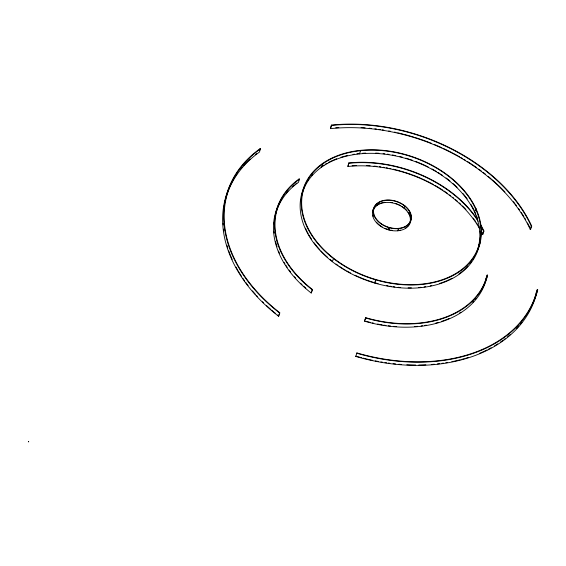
<?xml version="1.0" encoding="UTF-8"?>
<svg xmlns="http://www.w3.org/2000/svg" width="566" height="566" viewBox="0 0 566 566"><rect width="100%" height="100%" fill="white"/><g stroke="black" fill="none" stroke-linecap="round" stroke-linejoin="round"><path stroke-width="0.85" d="M28.548 441.664L28.661 441.664M28.725 441.813L28.364 441.813M377.147 204.949L377.409 205.154A19.322 13.421 18.4 0 1 409.126 214.422L410.109 212.448L409.756 212.073A19.322 13.421 18.4 0 0 378.3 202.854L377.819 202.946L376.956 205.472A19.322 13.421 18.4 0 0 373.107 210.842L373.85 208.691M377.232 203.244A19.676 13.669 18.4 0 0 388.347 227.44L388.41 227.207A19.322 13.421 18.4 0 1 377.494 203.449L377.126 203.965M410.732 219.658A19.676 13.669 18.4 0 1 388.609 229.895L388.658 229.655A19.322 13.421 18.4 0 0 389.79 229.945M389.663 227.574L389.259 227.935L389.606 227.808A19.676 13.669 18.4 0 0 410.506 212.986L410.18 213.014A19.322 13.421 18.4 0 1 389.663 227.574L389.606 227.808M355.766 356.439L356.905 352.922A159.959 111.113 18.4 0 0 537.254 289.714L537.7 289.849L536.639 293.046A160.426 111.438 18.4 0 1 355.766 356.439L355.844 356.12A159.959 111.113 18.4 0 0 361.469 357.684M364.554 321.177L365.693 317.668A107.731 74.832 18.4 0 0 487.156 275.097L487.602 275.225L486.541 278.422A108.198 75.158 18.4 0 1 364.554 321.177L365.693 317.668M356.905 352.922L356.828 353.241A160.426 111.438 18.4 0 0 537.7 289.849M374.713 283.057L374.791 282.738A92.039 63.937 18.4 0 0 378.102 283.658M375.774 279.859L374.706 282.71M375.69 279.83L375.237 281.111M409.14 214.443L409.77 212.116M376.906 204.616L376.687 205.267A19.676 13.669 18.4 0 0 387.88 229.683L387.972 229.449A19.322 13.421 18.4 0 1 384.958 228.331M259.603 150.245L260.134 148.646L260.48 148.922A159.959 111.113 18.4 0 0 279.894 312.821L278.536 316.224A160.426 111.438 18.4 0 1 230.772 184.198M224.971 201.956A159.959 111.113 18.4 0 1 259.419 152.12L260.48 148.922M298.593 180.54L299.124 178.941L299.478 179.21A107.731 74.832 18.4 0 0 312.545 289.594L311.194 293.004A108.198 75.158 18.4 0 1 280.205 201.63M275.734 213.849A107.731 74.832 18.4 0 1 298.409 182.408L299.478 179.21M331.372 125.1L330.466 128.638A159.959 111.113 18.4 0 1 530.215 229.329L530.646 229.287L531.707 226.089A160.426 111.438 18.4 0 0 331.372 125.1L331.527 125.44A159.959 111.113 18.4 0 1 531.283 226.131L531.707 226.089M330.466 128.638L331.527 125.44M278.536 316.224L279.597 313.026A160.426 111.438 18.4 0 1 260.134 148.646M477.619 219.75A108.198 75.158 18.4 0 0 348.812 162.944L347.906 166.482A107.731 74.832 18.4 0 1 479.551 228.622M347.906 166.482L348.812 162.944M311.194 293.004L312.255 289.806A108.198 75.158 18.4 0 1 299.124 178.941M359.495 153.917L360.556 150.719M332.398 261.733L333.466 258.535M372.796 210.743L373.518 208.585M377.409 205.154L378.314 202.876M387.908 229.683L388.63 227.49M388.609 229.895L389.309 227.695M403.954 208.168L404.676 206.01M404.662 206.576L404.895 205.861M398.146 229.11L398.386 228.388M397.778 230.801L398.492 228.643M407.315 226.633A19.322 13.421 18.4 0 0 409.374 214.96L410.18 213.014M410.152 216.12A19.676 13.669 18.4 0 0 409.699 214.931L410.025 213.955M475.369 210.17L475.9 208.571L475.475 208.613L474.435 211.882L474.867 211.833A92.506 64.262 18.4 0 1 475.907 214.231M475.398 210.234L475.928 208.635L475.497 208.684M478.503 246.359L479.565 243.161M480.223 223.945A108.198 75.158 18.4 0 1 483.93 231.055L482.869 234.253L482.437 234.296L483.505 231.098A107.731 74.832 18.4 0 0 481.001 226.131M478.956 246.486L480.018 243.288M483.491 286.071A107.731 74.832 18.4 0 0 486.088 278.295L487.156 275.097M530.215 229.329L531.283 226.131M532.641 303.709A159.959 111.113 18.4 0 0 536.186 292.912L537.247 289.714M474.407 211.811L474.839 211.769M483.505 231.098L483.93 231.055M410.025 213L410.484 212.95M486.088 278.295L486.541 278.422M536.186 292.912L536.639 293.046M321.134 166.97L321.488 167.239L322.613 164.006L322.259 163.737M406.409 227.412A19.322 13.421 18.4 0 1 405.405 228.119M400.516 230.1A19.322 13.421 18.4 0 1 399.115 230.369M392.068 230.369A19.322 13.421 18.4 0 1 390.929 230.185M382.149 226.902A19.322 13.421 18.4 0 1 376.397 222.183M373.206 216.516A19.322 13.421 18.4 0 1 372.93 215.349M378.046 202.649A19.676 13.669 18.4 0 1 410.06 212.017M377.133 204.927A19.676 13.669 18.4 0 1 379.404 203.682M380.67 203.194A19.676 13.669 18.4 0 1 384.873 202.274M391.064 202.402A19.676 13.669 18.4 0 1 392.641 202.678M395.775 203.512A19.676 13.669 18.4 0 1 397.311 204.064M398.797 204.701A19.676 13.669 18.4 0 1 400.24 205.416M401.619 206.208A19.676 13.669 18.4 0 1 402.935 207.071M404.166 207.998A19.676 13.669 18.4 0 1 406.968 210.672M408.1 212.123A19.676 13.669 18.4 0 1 409.444 214.387M410.47 217.302A19.676 13.669 18.4 0 1 410.668 218.49M301.919 194.853A92.039 63.937 18.4 0 1 410.605 159.994A92.039 63.937 18.4 0 1 476.218 253.151M473.685 258.153A92.039 63.937 18.4 0 1 472.851 259.532M471.492 261.556A92.039 63.937 18.4 0 1 470.021 263.515M467.891 266.048A92.039 63.937 18.4 0 1 458.948 273.965M452.078 278.21A92.039 63.937 18.4 0 1 450.232 279.158M449.609 279.463A92.039 63.937 18.4 0 1 447.055 280.637M446.404 280.92A92.039 63.937 18.4 0 1 442.407 282.491M441.721 282.738A92.039 63.937 18.4 0 1 439.648 283.432M431.709 285.561A92.039 63.937 18.4 0 1 430.217 285.88M425.66 286.679A92.039 63.937 18.4 0 1 424.111 286.905M420.991 287.28A92.039 63.937 18.4 0 1 418.614 287.5M411.376 287.839A92.039 63.937 18.4 0 1 408.1 287.839M400.657 287.5A92.039 63.937 18.4 0 1 398.16 287.28M394.82 286.905A92.039 63.937 18.4 0 1 393.144 286.686M391.467 286.438A92.039 63.937 18.4 0 1 389.79 286.17M388.12 285.88A92.039 63.937 18.4 0 1 386.444 285.568M373.843 282.462A92.039 63.937 18.4 0 1 371.331 281.684M370.504 281.408A92.039 63.937 18.4 0 1 366.365 279.979M365.544 279.675A92.039 63.937 18.4 0 1 363.096 278.734M362.29 278.408A92.039 63.937 18.4 0 1 359.07 277.057M358.271 276.71A92.039 63.937 18.4 0 1 355.108 275.26M350.467 272.939A92.039 63.937 18.4 0 1 346.689 270.866M345.21 270.01A92.039 63.937 18.4 0 1 343.746 269.133M343.017 268.687A92.039 63.937 18.4 0 1 339.451 266.402M338.051 265.454A92.039 63.937 18.4 0 1 335.999 264.011M332.666 261.52A92.039 63.937 18.4 0 1 330.134 259.49M327.693 257.417A92.039 63.937 18.4 0 1 320.894 250.887M319.847 249.755A92.039 63.937 18.4 0 1 314.073 242.786M311.541 239.199A92.039 63.937 18.4 0 1 308.902 234.932M308.215 233.701A92.039 63.937 18.4 0 1 307.232 231.841M306.921 231.225A92.039 63.937 18.4 0 1 305.463 228.112M479.452 244.243A92.506 64.262 18.4 0 1 368.558 281.097A92.506 64.262 18.4 0 1 305.513 184.268M307.586 180.787A92.506 64.262 18.4 0 1 308.512 179.443M311.576 175.552A92.506 64.262 18.4 0 1 312.694 174.307M321.184 166.913A92.506 64.262 18.4 0 1 324.014 165.017M325.485 164.119A92.506 64.262 18.4 0 1 326.992 163.249M328.535 162.414A92.506 64.262 18.4 0 1 330.112 161.614M330.756 161.303A92.506 64.262 18.4 0 1 332.709 160.397M333.374 160.107A92.506 64.262 18.4 0 1 336.756 158.742M340.98 157.284A92.506 64.262 18.4 0 1 343.88 156.428M344.616 156.23A92.506 64.262 18.4 0 1 347.609 155.487M352.979 154.419A92.506 64.262 18.4 0 1 354.549 154.171M356.92 153.839A92.506 64.262 18.4 0 1 358.519 153.648M362.509 153.273A92.506 64.262 18.4 0 1 365.728 153.089M375.591 153.089A92.506 64.262 18.4 0 1 378.923 153.28M383.111 153.648A92.506 64.262 18.4 0 1 384.788 153.839M387.314 154.164A92.506 64.262 18.4 0 1 388.998 154.412M392.365 154.978A92.506 64.262 18.4 0 1 395.726 155.629M399.921 156.577A92.506 64.262 18.4 0 1 402.426 157.214M405.758 158.133A92.506 64.262 18.4 0 1 409.062 159.145M409.883 159.414A92.506 64.262 18.4 0 1 412.345 160.242M415.593 161.423A92.506 64.262 18.4 0 1 418.005 162.364M418.805 162.69A92.506 64.262 18.4 0 1 428.186 166.956M431.964 168.937A92.506 64.262 18.4 0 1 434.186 170.182M434.914 170.607A92.506 64.262 18.4 0 1 436.372 171.463M437.808 172.34A92.506 64.262 18.4 0 1 439.938 173.684M440.631 174.144A92.506 64.262 18.4 0 1 442.711 175.538M446.072 177.943A92.506 64.262 18.4 0 1 449.942 180.95M453.033 183.554A92.506 64.262 18.4 0 1 457.116 187.332M462.96 193.544A92.506 64.262 18.4 0 1 465.358 196.473M465.825 197.06A92.506 64.262 18.4 0 1 467.162 198.85M470.827 204.305A92.506 64.262 18.4 0 1 472.277 206.767M472.624 207.389A92.506 64.262 18.4 0 1 473.608 209.25M476.544 215.83A92.506 64.262 18.4 0 1 477.407 218.235M480.124 231.055A92.506 64.262 18.4 0 1 480.272 233.425M480.265 237.345A92.506 64.262 18.4 0 1 480.032 240.444M479.834 241.972A92.506 64.262 18.4 0 1 479.593 243.486M532.323 304.458A159.959 111.113 18.4 0 1 530.632 308.159M530.271 308.887A159.959 111.113 18.4 0 1 528.75 311.781M521.93 322.125A159.959 111.113 18.4 0 1 520.366 324.092M518.732 326.023A159.959 111.113 18.4 0 1 516.454 328.535M510.256 334.513A159.959 111.113 18.4 0 1 507.589 336.777M505.169 338.701A159.959 111.113 18.4 0 1 503.988 339.593M502.785 340.47A159.959 111.113 18.4 0 1 500.33 342.189M497.811 343.852A159.959 111.113 18.4 0 1 496.523 344.666M495.873 345.062A159.959 111.113 18.4 0 1 494.557 345.854M491.203 347.757A159.959 111.113 18.4 0 1 488.451 349.222M487.05 349.93A159.959 111.113 18.4 0 1 479.812 353.234M468.301 357.464A159.959 111.113 18.4 0 1 465.91 358.2M464.297 358.674A159.959 111.113 18.4 0 1 461.856 359.353M460.222 359.778A159.959 111.113 18.4 0 1 451.852 361.681M447.572 362.473A159.959 111.113 18.4 0 1 445.838 362.764M443.482 363.124A159.959 111.113 18.4 0 1 441.975 363.344M439.718 363.634A159.959 111.113 18.4 0 1 437.44 363.903M434.384 364.221A159.959 111.113 18.4 0 1 431.306 364.483M425.865 364.822A159.959 111.113 18.4 0 1 418.79 365.028M415.621 365.035A159.959 111.113 18.4 0 1 406.827 364.794M401.188 364.44A159.959 111.113 18.4 0 1 398.768 364.242M395.528 363.931A159.959 111.113 18.4 0 1 393.094 363.669M389.854 363.273A159.959 111.113 18.4 0 1 388.226 363.054M386.599 362.827A159.959 111.113 18.4 0 1 384.972 362.58M382.538 362.198A159.959 111.113 18.4 0 1 380.911 361.922M378.47 361.49A159.959 111.113 18.4 0 1 375.223 360.867M372.789 360.372A159.959 111.113 18.4 0 1 367.115 359.099M366.308 358.908A159.959 111.113 18.4 0 1 363.082 358.101M483.215 286.693A107.731 74.832 18.4 0 1 482.352 288.561M482.048 289.176A107.731 74.832 18.4 0 1 481.411 290.4M476.056 298.523A107.731 74.832 18.4 0 1 475.164 299.619M473.763 301.232A107.731 74.832 18.4 0 1 472.801 302.286M460.887 312.184A107.731 74.832 18.4 0 1 459.592 313.012M449.121 318.495A107.731 74.832 18.4 0 1 447.621 319.132M446.864 319.436A107.731 74.832 18.4 0 1 444.565 320.328M443.794 320.611A107.731 74.832 18.4 0 1 441.43 321.424M438.218 322.429A107.731 74.832 18.4 0 1 435.756 323.115M426.41 325.146A107.731 74.832 18.4 0 1 424.656 325.429M422.54 325.74A107.731 74.832 18.4 0 1 421.118 325.924M417.524 326.32A107.731 74.832 18.4 0 1 414.616 326.554M396.688 326.575A107.731 74.832 18.4 0 1 393.646 326.341M390.59 326.044A107.731 74.832 18.4 0 1 388.297 325.775M385.998 325.471A107.731 74.832 18.4 0 1 383.698 325.132M382.17 324.884A107.731 74.832 18.4 0 1 380.635 324.615M379.1 324.339A107.731 74.832 18.4 0 1 377.572 324.042M373.751 323.221A107.731 74.832 18.4 0 1 372.223 322.868M370.695 322.5A107.731 74.832 18.4 0 1 366.138 321.297M487.602 275.225A108.198 75.158 18.4 0 1 365.615 317.979M481.058 231.452A107.731 74.832 18.4 0 1 482.437 234.296M348.974 163.284A107.731 74.832 18.4 0 1 478.114 221.228M352.123 165.76A108.198 75.158 18.4 0 1 356.559 165.541M366.329 165.576A108.198 75.158 18.4 0 1 370.136 165.774M373.963 166.086A108.198 75.158 18.4 0 1 377.034 166.411M379.34 166.694A108.198 75.158 18.4 0 1 380.876 166.906M383.189 167.253A108.198 75.158 18.4 0 1 384.724 167.501M386.267 167.769A108.198 75.158 18.4 0 1 387.802 168.06M389.344 168.357A108.198 75.158 18.4 0 1 390.88 168.675M393.179 169.184A108.198 75.158 18.4 0 1 396.242 169.913M397.007 170.111A108.198 75.158 18.4 0 1 400.056 170.925M400.82 171.137A108.198 75.158 18.4 0 1 403.848 172.022M404.605 172.255A108.198 75.158 18.4 0 1 407.619 173.224M408.362 173.479A108.198 75.158 18.4 0 1 412.09 174.788M412.833 175.064A108.198 75.158 18.4 0 1 419.427 177.696M420.149 178.007A108.198 75.158 18.4 0 1 422.314 178.955M423.028 179.281A108.198 75.158 18.4 0 1 425.873 180.618M426.573 180.957A108.198 75.158 18.4 0 1 433.492 184.558M434.844 185.315A108.198 75.158 18.4 0 1 440.143 188.478M440.794 188.888A108.198 75.158 18.4 0 1 442.725 190.134M443.999 190.975A108.198 75.158 18.4 0 1 447.734 193.579M449.553 194.916A108.198 75.158 18.4 0 1 450.748 195.822M452.517 197.194A108.198 75.158 18.4 0 1 453.677 198.128M455.397 199.543A108.198 75.158 18.4 0 1 457.625 201.461M459.259 202.925A108.198 75.158 18.4 0 1 460.851 204.404M462.408 205.911A108.198 75.158 18.4 0 1 465.903 209.491M473.162 218.129A108.198 75.158 18.4 0 1 474.167 219.495M474.662 220.181A108.198 75.158 18.4 0 1 475.624 221.561M476.551 222.947A108.198 75.158 18.4 0 1 477.456 224.341M478.32 225.735A108.198 75.158 18.4 0 1 479.161 227.143M482.19 232.817A108.198 75.158 18.4 0 1 482.869 234.253M335.709 127.817A160.426 111.438 18.4 0 1 338.822 127.612M361.08 127.612A160.426 111.438 18.4 0 1 365.12 127.874M369.173 128.213A160.426 111.438 18.4 0 1 371.607 128.461M374.862 128.829A160.426 111.438 18.4 0 1 376.489 129.034M378.937 129.359A160.426 111.438 18.4 0 1 380.564 129.593M382.199 129.84A160.426 111.438 18.4 0 1 383.826 130.102M388.715 130.958A160.426 111.438 18.4 0 1 390.349 131.27M394.417 132.09A160.426 111.438 18.4 0 1 396.044 132.444M397.672 132.812A160.426 111.438 18.4 0 1 403.346 134.184M404.152 134.39A160.426 111.438 18.4 0 1 413.81 137.121M414.609 137.368A160.426 111.438 18.4 0 1 420.184 139.172M420.977 139.441A160.426 111.438 18.4 0 1 431.179 143.205M434.278 144.464A160.426 111.438 18.4 0 1 436.584 145.427M437.348 145.759A160.426 111.438 18.4 0 1 441.919 147.783M443.433 148.476A160.426 111.438 18.4 0 1 452.354 152.877M453.083 153.259A160.426 111.438 18.4 0 1 457.434 155.608M458.156 156.004A160.426 111.438 18.4 0 1 459.585 156.81M461.007 157.631A160.426 111.438 18.4 0 1 462.422 158.452M463.83 159.287A160.426 111.438 18.4 0 1 465.224 160.136M467.304 161.416A160.426 111.438 18.4 0 1 472.072 164.494M472.744 164.939A160.426 111.438 18.4 0 1 476.721 167.678M478.68 169.071A160.426 111.438 18.4 0 1 481.249 170.96M483.152 172.397A160.426 111.438 18.4 0 1 485.649 174.342M488.097 176.316A160.426 111.438 18.4 0 1 491.104 178.828M492.279 179.846A160.426 111.438 18.4 0 1 497.443 184.509M498.002 185.032A160.426 111.438 18.4 0 1 504.886 191.931M513.397 201.701A160.426 111.438 18.4 0 1 514.968 203.703M515.485 204.376A160.426 111.438 18.4 0 1 516.503 205.72M518.47 208.422A160.426 111.438 18.4 0 1 519.432 209.781M521.279 212.519A160.426 111.438 18.4 0 1 523.904 216.665M524.739 218.052A160.426 111.438 18.4 0 1 525.552 219.445M527.491 222.94A160.426 111.438 18.4 0 1 528.234 224.348M528.594 225.049A160.426 111.438 18.4 0 1 529.642 227.164M278.826 316.019A159.959 111.113 18.4 0 1 277.588 315.043M275.748 313.571A159.959 111.113 18.4 0 1 274.531 312.581M273.93 312.085A159.959 111.113 18.4 0 1 271.553 310.069M270.378 309.057A159.959 111.113 18.4 0 1 266.367 305.442M263.593 302.81A159.959 111.113 18.4 0 1 262.504 301.749M257.601 296.711A159.959 111.113 18.4 0 1 256.419 295.431M255.252 294.143A159.959 111.113 18.4 0 1 252.422 290.896M248.141 285.604A159.959 111.113 18.4 0 1 245.623 282.25M244.654 280.899A159.959 111.113 18.4 0 1 242.764 278.182M241.406 276.13A159.959 111.113 18.4 0 1 240.522 274.758M240.083 274.064A159.959 111.113 18.4 0 1 237.996 270.605M237.593 269.911A159.959 111.113 18.4 0 1 236.036 267.124M232.194 259.398A159.959 111.113 18.4 0 1 231.565 257.983M231.261 257.275A159.959 111.113 18.4 0 1 229.81 253.731M229.534 253.023A159.959 111.113 18.4 0 1 228.749 250.887M227.78 248.042A159.959 111.113 18.4 0 1 226.895 245.198M223.832 230.857A159.959 111.113 18.4 0 1 223.627 229.159M223.252 224.943A159.959 111.113 18.4 0 1 223.16 223.259M224.193 205.96A159.959 111.113 18.4 0 1 224.476 204.347M231.14 183.469A160.426 111.438 18.4 0 1 233.093 179.861M233.935 178.446A160.426 111.438 18.4 0 1 234.805 177.038M235.704 175.651A160.426 111.438 18.4 0 1 237.112 173.592M240.125 169.581A160.426 111.438 18.4 0 1 242.283 166.991M243.408 165.718A160.426 111.438 18.4 0 1 250.094 159.032M255.485 154.511A160.426 111.438 18.4 0 1 256.66 153.612M305.796 288.101A107.731 74.832 18.4 0 1 303.624 286.163M302.039 284.684A107.731 74.832 18.4 0 1 300.489 283.184M295.608 278.062A107.731 74.832 18.4 0 1 294.454 276.753M290.648 272.09A107.731 74.832 18.4 0 1 289.12 270.053M287.195 267.315A107.731 74.832 18.4 0 1 285.83 265.235M284.96 263.841A107.731 74.832 18.4 0 1 284.118 262.447M279.448 253.228A107.731 74.832 18.4 0 1 278.564 251.085M277.029 246.776A107.731 74.832 18.4 0 1 275.621 241.746M274.185 233.157A107.731 74.832 18.4 0 1 274.071 231.735M274.057 224.016A107.731 74.832 18.4 0 1 274.234 221.95M275.246 215.837A107.731 74.832 18.4 0 1 275.564 214.507M280.545 201.029A108.198 75.158 18.4 0 1 281.995 198.659M286.184 192.999A108.198 75.158 18.4 0 1 288.08 190.855M292.233 186.787A108.198 75.158 18.4 0 1 294.476 184.863M295.643 183.936A108.198 75.158 18.4 0 1 296.839 183.023M328.754 254.219A92.039 63.937 18.4 0 0 478.164 247.731A92.039 63.937 18.4 0 0 366.917 150.231A92.039 63.937 18.4 0 0 328.754 254.219M328.436 254.403A92.506 64.262 18.4 0 0 478.61 247.88A92.506 64.262 18.4 0 0 366.796 149.891A92.506 64.262 18.4 0 0 328.436 254.403"/></g></svg>
